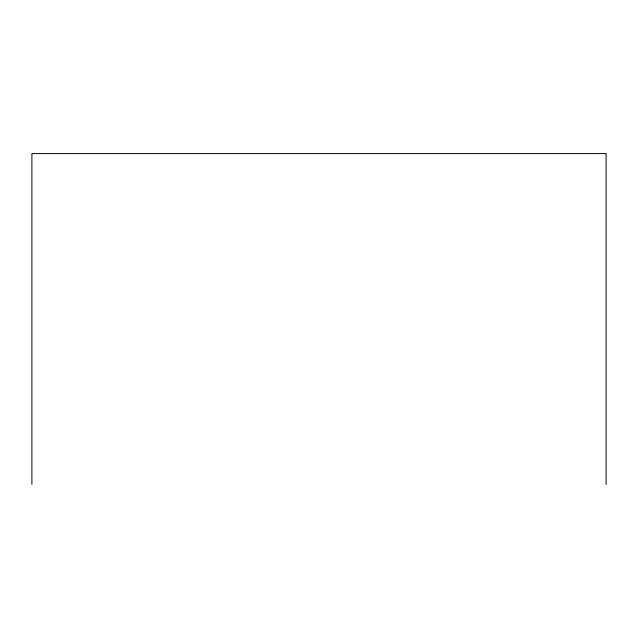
<?xml version="1.0" encoding="UTF-8"?>
<svg xmlns="http://www.w3.org/2000/svg" width="638" height="638" viewBox="0 0 638 638"><rect width="100%" height="100%" fill="white"/><g stroke="black" fill="none" stroke-linecap="round" stroke-linejoin="round"><path stroke-width="0.96" d="M606.1 484.409L606.1 153.591L31.9 153.591L31.9 484.409"/></g></svg>
